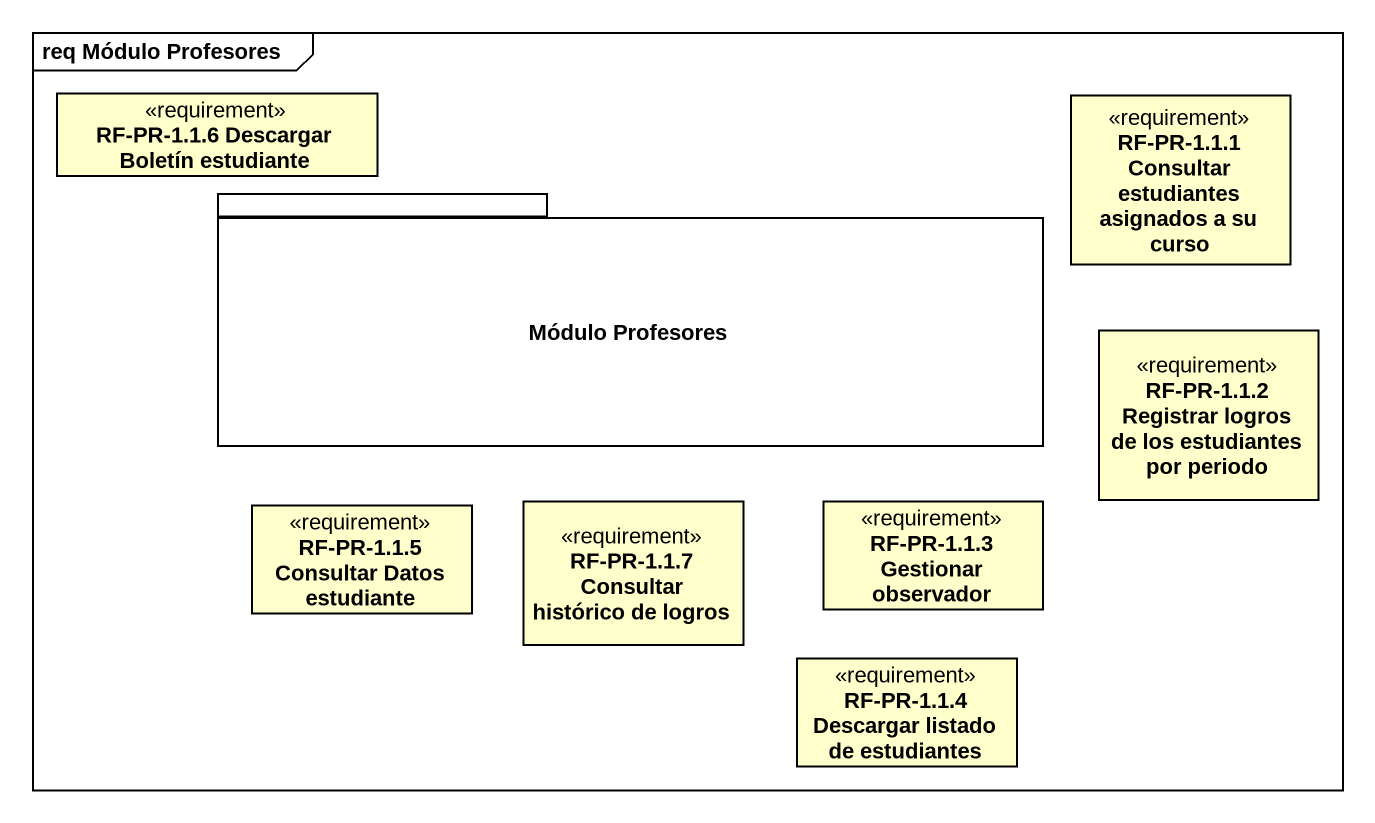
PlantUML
@startuml
mainframe req Módulo Profesores
hide circle
hide empty members
class "RF-PR-1.1.6 Descargar Boletín estudiante" as RF_PR_1_1_6_Descargar <<requirement>>
class "RF-PR-1.1.1 Consultar estudiantes asignados a su curso" as RF_PR_1_1_1_Consultar <<requirement>>
package "Módulo Profesores" as Módulo_Profesores {
}
class "RF-PR-1.1.2 Registrar logros de los estudiantes por periodo" as RF_PR_1_1_2_Registrar <<requirement>>
class "RF-PR-1.1.5 Consultar Datos estudiante" as RF_PR_1_1_5_Consultar_Datos <<requirement>>
class "RF-PR-1.1.7 Consultar histórico de logros" as RF_PR_1_1_7_Consultar <<requirement>>
class "RF-PR-1.1.3 Gestionar observador" as RF_PR_1_1_3_Gestionar <<requirement>>
class "RF-PR-1.1.4 Descargar listado de estudiantes" as RF_PR_1_1_4_Descargar <<requirement>>
@enduml
